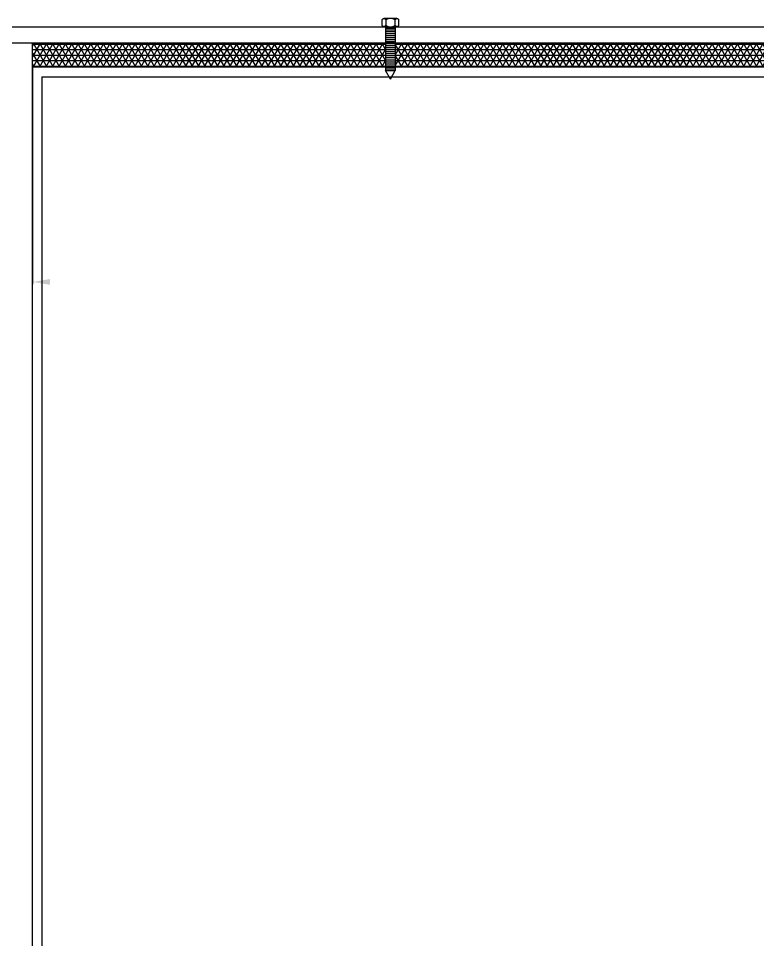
# Model space of a CAD drawing. Extents: x 1247970 to 1725648, y 860327 to 1277876.
# Drawn here: x 1318915 to 1319729, y 1199749 to 1200764 of the extents above; entities that cross this region are included whole.
import ezdxf

# ---------------------------------------------------------------- set-up
doc = ezdxf.new("R2010")
doc.units = 0
doc.header["$LTSCALE"] = 1000
doc.header["$MEASUREMENT"] = 0
doc.layers.get('0').update_dxf_attribs({"color": 254})
doc.layers.add('TK', color=4, linetype='Continuous')
pattern_1 = [(0, (-25656.565, 34265.399), (0, -6.047619), []), (300, (-25656.565, 34265.399), (-5.2373917, -3.0238095), []), (240, (-25656.565, 34265.399), (-5.2373917, 3.0238095), [])]

# ---------------------------------------------------------------- blocks, each defined once
blk = doc.blocks.new('A$C7BF01818')
h = blk.add_hatch()
h.set_pattern_fill('NET3', color=256, scale=1.904762, style=0)
h.set_pattern_definition(pattern_1)
h.paths.add_polyline_path([(-1344.1, 7221.1), (-1733, 7221.1), (-1733, 7248.1), (-1344.1, 7248.1)])
h = blk.add_hatch()
h.set_pattern_fill('NET3', color=256, scale=1.904762, style=0)
h.set_pattern_definition(pattern_1)
h.paths.add_polyline_path([(-601, 7221.1), (-1333.6, 7221.1), (-1333.6, 7248.1), (-601, 7248.1)])
at = {"linetype": 'Continuous'}
for p, q in [((-2495.4, 7265.9), (2085.9, 7265.9)), ((-1344.1, 7265.9), (-1344.1, 7217.7)), ((-1344.1, 7264.3), (-1333.6, 7264.3)), ((-1344.1, 7262.5), (-1333.6, 7262.5)), ((-1344.1, 7260.6), (-1333.6, 7260.6)), ((-1344.1, 7258.4), (-1333.6, 7258.4)), ((-1333.6, 7265.9), (-1333.6, 7217.7)), ((-2495.4, 7248.1), (2085.9, 7248.1)), ((-1733, 5723.7), (-1733, 7248.1)), ((-1344.1, 7256.2), (-1333.6, 7256.2)), ((-1344.1, 7253.9), (-1333.6, 7253.9)), ((-1344.1, 7251.7), (-1333.6, 7251.7)), ((-1344.1, 7249.5), (-1333.6, 7249.5)), ((-1344.1, 7247.3), (-1333.6, 7247.3)), ((-1344.1, 7245.1), (-1333.6, 7245.1)), ((-1344.1, 7242.8), (-1333.6, 7242.8)), ((-1344.1, 7240.6), (-1333.6, 7240.6)), ((-1344.1, 7238.4), (-1333.6, 7238.4)), ((-1344.1, 7238.4), (-1333.6, 7238.4)), ((-1344.1, 7236.2), (-1333.6, 7236.2)), ((-1344.1, 7234), (-1333.6, 7234)), ((-1344.1, 7231.8), (-1333.6, 7231.8)), ((-1344.1, 7229.5), (-1333.6, 7229.5)), ((-1344.1, 7227.3), (-1333.6, 7227.3)), ((-1344.1, 7225.1), (-1333.6, 7225.1)), ((-1344.1, 7222.9), (-1333.6, 7222.9)), ((-1344.1, 7220.7), (-1333.6, 7220.7)), ((-1344.1, 7218.4), (-1333.6, 7218.4)), ((-1344.1, 7217.7), (-1333.6, 7217.7)), ((-1338.8, 7208.1), (-1344.1, 7217.7)), ((-1338.8, 7208.1), (-1333.6, 7217.7)), ((-1722.8, 7210.6), (-1722.8, 5761.2)), ((-1722.8, 7210.6), (1311, 7210.6))]:
    blk.add_line(p, q, dxfattribs=at)
for p, q in [((-1733, 7223.2), (-1733, 6982.3)), ((1321.2, 7221.1), (-1733, 7221.1))]:
    blk.add_line(p, q)
for points in [[(-1347.9, 7273.6), (-1347.9, 7273.7), (-1347.8, 7273.8), (-1347.7, 7273.9), (-1347.6, 7274), (-1347.5, 7274.1), (-1347.4, 7274.2), (-1347.4, 7274.3), (-1347.3, 7274.4), (-1347.2, 7274.5), (-1347.1, 7274.6), (-1347, 7274.6), (-1346.9, 7274.7), (-1346.7, 7274.8), (-1346.6, 7274.8), (-1346.5, 7274.9), (-1346.4, 7274.9), (-1346.3, 7275), (-1346.2, 7275), (-1346.1, 7275), (-1346, 7275)], [(-1347.9, 7267.3), (-1347.9, 7273.6)], [(-1346, 7275), (-1345.9, 7275), (-1345.8, 7275), (-1345.6, 7275), (-1345.5, 7274.9), (-1345.4, 7274.9), (-1345.3, 7274.8), (-1345.2, 7274.8), (-1345.1, 7274.7), (-1345, 7274.6), (-1344.9, 7274.6), (-1344.8, 7274.5), (-1344.7, 7274.4), (-1344.6, 7274.3), (-1344.5, 7274.2), (-1344.4, 7274.1), (-1344.3, 7274), (-1344.2, 7273.9), (-1344.2, 7273.8), (-1344.1, 7273.7), (-1344, 7273.6)], [(-1331.6, 7275), (-1346, 7275)], [(-1344, 7273.6), (-1344, 7267.3)], [(-1333.6, 7273.6), (-1333.5, 7273.7), (-1333.4, 7273.8), (-1333.4, 7273.9), (-1333.3, 7274), (-1333.2, 7274.1), (-1333.1, 7274.2), (-1333, 7274.3), (-1332.9, 7274.4), (-1332.8, 7274.5), (-1332.7, 7274.6), (-1332.6, 7274.6), (-1332.5, 7274.7), (-1332.4, 7274.8), (-1332.3, 7274.8), (-1332.2, 7274.9), (-1332.1, 7274.9), (-1332, 7275), (-1331.9, 7275), (-1331.8, 7275), (-1331.6, 7275)], [(-1333.6, 7267.3), (-1333.6, 7273.6)], [(-1331.6, 7275), (-1331.5, 7275), (-1331.4, 7275), (-1331.3, 7275), (-1331.2, 7274.9), (-1331.1, 7274.9), (-1331, 7274.8), (-1330.9, 7274.8), (-1330.8, 7274.7), (-1330.7, 7274.6), (-1330.6, 7274.6), (-1330.5, 7274.5), (-1330.4, 7274.4), (-1330.3, 7274.3), (-1330.2, 7274.2), (-1330.1, 7274.1), (-1330, 7274), (-1329.9, 7273.9), (-1329.8, 7273.8), (-1329.8, 7273.7), (-1329.7, 7273.6)], [(-1329.7, 7267.3), (-1329.7, 7273.6)], [(-1346, 7265.9), (-1346.1, 7265.9), (-1346.2, 7265.9), (-1346.3, 7265.9), (-1346.4, 7266), (-1346.5, 7266), (-1346.6, 7266.1), (-1346.7, 7266.1), (-1346.9, 7266.2), (-1347, 7266.3), (-1347.1, 7266.3), (-1347.2, 7266.4), (-1347.3, 7266.5), (-1347.4, 7266.6), (-1347.4, 7266.7), (-1347.5, 7266.8), (-1347.6, 7266.9), (-1347.7, 7267), (-1347.8, 7267.1), (-1347.9, 7267.2), (-1347.9, 7267.3)], [(-1344, 7267.3), (-1344.1, 7267.2), (-1344.2, 7267.1), (-1344.2, 7267), (-1344.3, 7266.9), (-1344.4, 7266.8), (-1344.5, 7266.7), (-1344.6, 7266.6), (-1344.7, 7266.5), (-1344.8, 7266.4), (-1344.9, 7266.3), (-1345, 7266.3), (-1345.1, 7266.2), (-1345.2, 7266.1), (-1345.3, 7266.1), (-1345.4, 7266), (-1345.5, 7266), (-1345.6, 7265.9), (-1345.8, 7265.9), (-1345.9, 7265.9), (-1346, 7265.9)], [(-1346, 7265.9), (-1331.6, 7265.9)], [(-1331.6, 7265.9), (-1331.8, 7265.9), (-1331.9, 7265.9), (-1332, 7265.9), (-1332.1, 7266), (-1332.2, 7266), (-1332.3, 7266.1), (-1332.4, 7266.1), (-1332.5, 7266.2), (-1332.6, 7266.3), (-1332.7, 7266.3), (-1332.8, 7266.4), (-1332.9, 7266.5), (-1333, 7266.6), (-1333.1, 7266.7), (-1333.2, 7266.8), (-1333.3, 7266.9), (-1333.4, 7267), (-1333.4, 7267.1), (-1333.5, 7267.2), (-1333.6, 7267.3)], [(-1329.7, 7267.3), (-1329.8, 7267.2), (-1329.8, 7267.1), (-1329.9, 7267), (-1330, 7266.9), (-1330.1, 7266.8), (-1330.2, 7266.7), (-1330.3, 7266.6), (-1330.4, 7266.5), (-1330.5, 7266.4), (-1330.6, 7266.3), (-1330.7, 7266.3), (-1330.8, 7266.2), (-1330.9, 7266.1), (-1331, 7266.1), (-1331.1, 7266), (-1331.2, 7266), (-1331.3, 7265.9), (-1331.4, 7265.9), (-1331.5, 7265.9), (-1331.6, 7265.9)]]:
    blk.add_lwpolyline(points, dxfattribs=at)
for centre, start, end in [((-1338.8, 7264.6), 60, 120), ((-1338.8, 7276.3), 240, 300)]:
    blk.add_arc(centre, 10.4, start, end, dxfattribs=at)
blk.add_solid([(-1713.9, 6987.8), (-1713.9, 6981.5), (-1733, 6984.6)])

msp = doc.modelspace()

# ---------------------------------------------------------------- block references
at = {"layer": 'TK'}
msp.add_blockref('A$C7BF01818', (1320663.7, 1193489.5), dxfattribs=at)

doc.saveas('drawing.dxf')
